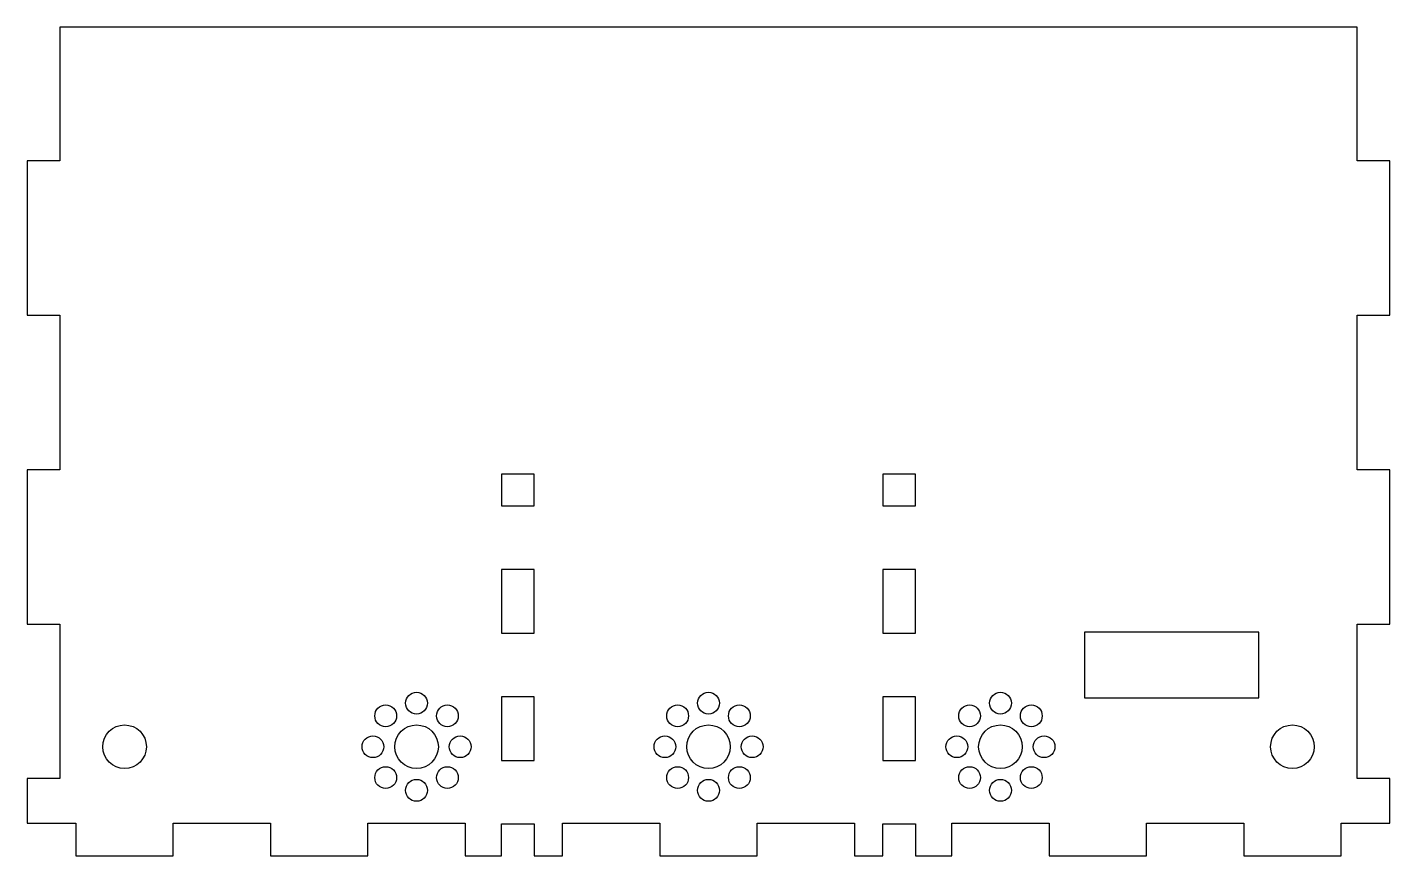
# Model space of a CAD drawing. Header units: millimetres. Extents: x -125 to 125, y 0 to 152.
import ezdxf

# ---------------------------------------------------------------- set-up
doc = ezdxf.new("R2010")
doc.units = ezdxf.units.MM
doc.layers.get('0').update_dxf_attribs({"linetype": 'CONTINUOUS'})

msp = doc.modelspace()

# ---------------------------------------------------------------- linework, layer by layer
for p, q in [((119, 152), (-119, 152)), ((-119, 152), (-119, 127.5)), ((119, 127.5), (119, 152)), ((-119, 127.5), (-125, 127.5)), ((-125, 127.5), (-125, 99.17)), ((125, 127.5), (119, 127.5)), ((125, 99.17), (125, 127.5)), ((-125, 99.17), (-119, 99.17)), ((-119, 99.17), (-119, 70.83)), ((119, 70.83), (119, 99.17)), ((119, 99.17), (125, 99.17)), ((-119, 70.83), (-125, 70.83)), ((-125, 70.83), (-125, 42.5)), ((125, 70.83), (119, 70.83)), ((125, 42.5), (125, 70.83)), ((119, 14.17), (119, 42.5)), ((119, 42.5), (125, 42.5)), ((-125, 42.5), (-119, 42.5)), ((-119, 42.5), (-119, 14.17)), ((-119, 14.17), (-125, 14.17)), ((-125, 14.17), (-125, 6)), ((125, 14.17), (119, 14.17)), ((125, 6), (125, 14.17)), ((-125, 6), (-116.07, 6)), ((-116.07, 6), (-116.07, 0)), ((-98.21, 0), (-98.21, 6)), ((-98.21, 6), (-80.36, 6)), ((-80.36, 6), (-80.36, 0)), ((-62.5, 0), (-62.5, 6)), ((-62.5, 6), (-44.64, 6)), ((-44.64, 6), (-44.64, 0)), ((-38, 0), (-38, 5.83)), ((-38, 5.83), (-32, 5.83)), ((-32, 5.83), (-32, 0)), ((-26.79, 0), (-26.79, 6)), ((-26.79, 6), (-8.93, 6)), ((-8.93, 6), (-8.93, 0)), ((8.93, 0), (8.93, 6)), ((8.93, 6), (26.79, 6)), ((26.79, 6), (26.79, 0)), ((32, 0), (32, 5.83)), ((32, 5.83), (38, 5.83)), ((38, 5.83), (38, 0)), ((44.64, 0), (44.64, 6)), ((44.64, 6), (62.5, 6)), ((62.5, 6), (62.5, 0)), ((80.36, 0), (80.36, 6)), ((80.36, 6), (98.21, 6)), ((98.21, 6), (98.21, 0)), ((116.07, 0), (116.07, 6)), ((116.07, 6), (125, 6)), ((-116.07, 0), (-98.21, 0)), ((-80.36, 0), (-62.5, 0)), ((-44.64, 0), (-38, 0)), ((-32, 0), (-26.79, 0)), ((-8.93, 0), (8.93, 0)), ((26.79, 0), (32, 0)), ((38, 0), (44.64, 0)), ((62.5, 0), (80.36, 0)), ((98.21, 0), (116.07, 0))]:
    msp.add_line(p, q)
for points in [[(-38, 64.17), (-32, 64.17), (-32, 70), (-38, 70)], [(32, 70), (32, 64.17), (38, 64.17), (38, 70)], [(-38, 40.83), (-32, 40.83), (-32, 52.5), (-38, 52.5)], [(32, 52.5), (32, 40.83), (38, 40.83), (38, 52.5)], [(69, 41), (69, 29), (101, 29), (101, 41)], [(-38, 17.5), (-32, 17.5), (-32, 29.17), (-38, 29.17)], [(32, 29.17), (32, 17.5), (38, 17.5), (38, 29.17)]]:
    msp.add_lwpolyline(points, close=True)
for centre, radius in [((-53.57, 28), 2), ((0, 28), 2), ((53.57, 28), 2), ((-59.23, 25.66), 2), ((-47.91, 25.66), 2), ((-5.66, 25.66), 2), ((5.66, 25.66), 2), ((47.91, 25.66), 2), ((59.23, 25.66), 2), ((-107.14, 20), 4), ((-53.57, 20), 4), ((0, 20), 4), ((53.57, 20), 4), ((107.14, 20), 4), ((-61.57, 20), 2), ((-45.57, 20), 2), ((-8, 20), 2), ((8, 20), 2), ((45.57, 20), 2), ((61.57, 20), 2), ((-59.23, 14.34), 2), ((-47.91, 14.34), 2), ((-5.66, 14.34), 2), ((5.66, 14.34), 2), ((47.91, 14.34), 2), ((59.23, 14.34), 2), ((-53.57, 12), 2), ((0, 12), 2), ((53.57, 12), 2)]:
    msp.add_circle(centre, radius)

doc.saveas('drawing.dxf')
